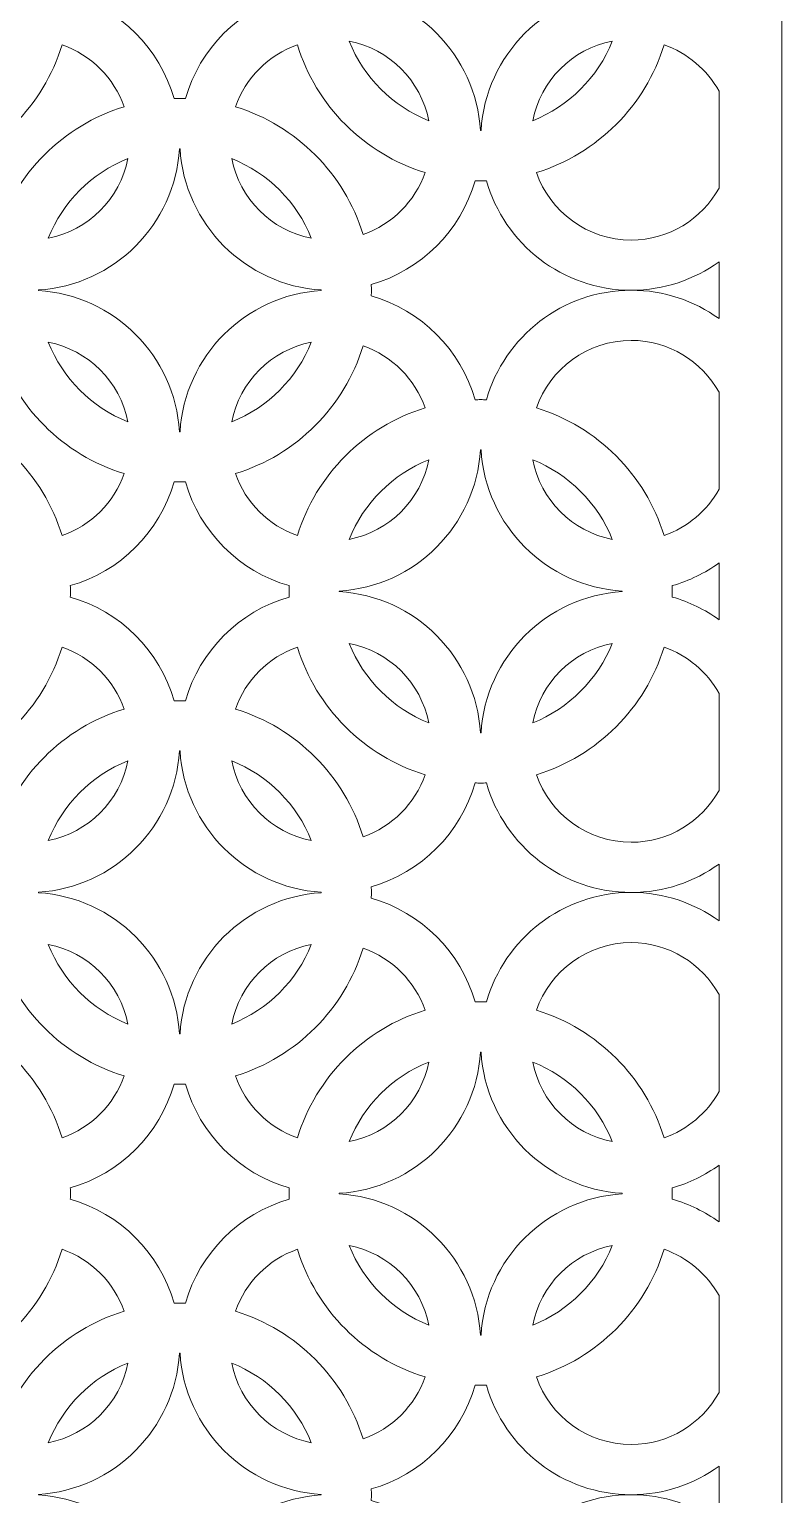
# Model space of a CAD drawing. Header units: centimetres. Extents: x -9.6 to 8.9, y -7.8 to 9.5.
# Drawn here: x 6.726 to 8.892, y 0.853 to 5.07 of the extents above; entities that cross this region are included whole.
import ezdxf

# ---------------------------------------------------------------- set-up
doc = ezdxf.new("R2010")
doc.units = ezdxf.units.CM
doc.header["$MEASUREMENT"] = 0
doc.layers.add('layer 1', color=7, linetype='Continuous')

msp = doc.modelspace()

# ---------------------------------------------------------------- linework, layer by layer
at = {"layer": 'layer 1', "color": 177, "lineweight": 9}
for points, knots in [([(0.22673, 9.51902), (0.22673, 9.51902), (8.89245, 9.51902), (8.89245, 9.51902), (8.89245, 9.51902), (8.89245, 9.51902), (8.89245, -7.81243), (8.89245, -7.81243), (8.89245, -7.81243), (8.89245, -7.81243), (0.22673, -7.81243), (0.22673, -7.81243), (0.22673, -7.81243), (0.22673, -7.81243), (0.22673, 9.51902), (0.22673, 9.51902)], [0, 0, 0, 0, 0.2, 0.2, 0.2, 0.2, 0.4, 0.4, 0.4, 0.4, 0.6, 0.6, 0.6, 0.6, 1, 1, 1, 1]), ([(8.02588, 5.59336), (8.02615, 5.59336), (8.02642, 5.59336), (8.0267, 5.59335), (8.0267, 5.59335), (8.03975, 5.37541), (8.21514, 5.20002), (8.43308, 5.18696), (8.43308, 5.18696), (8.43308, 5.1867), (8.43309, 5.18643), (8.43309, 5.18616), (8.43309, 5.18616), (8.43309, 5.18589), (8.43308, 5.18562), (8.43308, 5.18535), (8.43308, 5.18535), (8.21514, 5.17229), (8.03975, 4.9969), (8.0267, 4.77896), (8.0267, 4.77896), (8.02642, 4.77896), (8.02615, 4.77895), (8.02588, 4.77895), (8.02588, 4.77895), (8.02561, 4.77895), (8.02534, 4.77896), (8.02507, 4.77896), (8.02507, 4.77896), (8.01202, 4.9969), (7.83662, 5.17229), (7.61868, 5.18535), (7.61868, 5.18535), (7.61868, 5.18562), (7.61867, 5.18589), (7.61867, 5.18616), (7.61867, 5.18616), (7.61867, 5.18643), (7.61868, 5.1867), (7.61868, 5.18696), (7.61868, 5.18696), (7.83663, 5.20002), (8.01202, 5.37541), (8.02507, 5.59335), (8.02507, 5.59335), (8.02534, 5.59336), (8.02561, 5.59336), (8.02588, 5.59336)], [0, 0, 0, 0, 0.0769231, 0.0769231, 0.0769231, 0.0769231, 0.1538462, 0.1538462, 0.1538462, 0.1538462, 0.2307692, 0.2307692, 0.2307692, 0.2307692, 0.3076923, 0.3076923, 0.3076923, 0.3076923, 0.3846154, 0.3846154, 0.3846154, 0.3846154, 0.4615385, 0.4615385, 0.4615385, 0.4615385, 0.5384615, 0.5384615, 0.5384615, 0.5384615, 0.6153846, 0.6153846, 0.6153846, 0.6153846, 0.6923077, 0.6923077, 0.6923077, 0.6923077, 0.7692308, 0.7692308, 0.7692308, 0.7692308, 0.8461538, 0.8461538, 0.8461538, 0.8461538, 1, 1, 1, 1]), ([(7.17573, 5.50135), (7.17028, 5.50119), (7.1648, 5.50109), (7.15931, 5.50109), (7.15931, 5.50109), (7.15382, 5.50109), (7.14835, 5.50119), (7.14289, 5.50135), (7.14289, 5.50135), (7.10195, 5.35735), (6.98811, 5.2435), (6.84411, 5.20256), (6.84411, 5.20256), (6.84427, 5.19711), (6.84438, 5.19165), (6.84438, 5.18616), (6.84438, 5.18616), (6.84438, 5.18067), (6.84427, 5.1752), (6.84411, 5.16975), (6.84411, 5.16975), (6.98811, 5.12881), (7.10195, 5.01496), (7.14289, 4.87096), (7.14289, 4.87096), (7.14835, 4.87112), (7.15382, 4.87122), (7.15931, 4.87122), (7.15931, 4.87122), (7.1648, 4.87122), (7.17028, 4.87112), (7.17573, 4.87096), (7.17573, 4.87096), (7.21667, 5.01496), (7.33051, 5.12881), (7.47451, 5.16975), (7.47451, 5.16975), (7.47435, 5.1752), (7.47425, 5.18067), (7.47425, 5.18616), (7.47425, 5.18616), (7.47425, 5.19165), (7.47435, 5.19711), (7.47451, 5.20256), (7.47451, 5.20256), (7.33051, 5.2435), (7.21667, 5.35735), (7.17573, 5.50135)], [0, 0, 0, 0, 0.0769231, 0.0769231, 0.0769231, 0.0769231, 0.1538462, 0.1538462, 0.1538462, 0.1538462, 0.2307692, 0.2307692, 0.2307692, 0.2307692, 0.3076923, 0.3076923, 0.3076923, 0.3076923, 0.3846154, 0.3846154, 0.3846154, 0.3846154, 0.4615385, 0.4615385, 0.4615385, 0.4615385, 0.5384615, 0.5384615, 0.5384615, 0.5384615, 0.6153846, 0.6153846, 0.6153846, 0.6153846, 0.6923077, 0.6923077, 0.6923077, 0.6923077, 0.7692308, 0.7692308, 0.7692308, 0.7692308, 0.8461538, 0.8461538, 0.8461538, 0.8461538, 1, 1, 1, 1]), ([(6.63154, 4.47994), (6.68501, 4.6552), (6.8237, 4.79389), (6.99896, 4.84736), (6.99896, 4.84736), (6.96997, 4.93066), (6.90381, 4.99681), (6.82051, 5.0258), (6.82051, 5.0258), (6.76703, 4.85055), (6.62834, 4.71186), (6.4531, 4.65839), (6.4531, 4.65839), (6.48208, 4.57508), (6.54823, 4.50892), (6.63154, 4.47994)], [0, 0, 0, 0, 0.2, 0.2, 0.2, 0.2, 0.4, 0.4, 0.4, 0.4, 0.6, 0.6, 0.6, 0.6, 1, 1, 1, 1]), ([(7.31966, 4.84736), (7.49492, 4.79389), (7.63361, 4.6552), (7.68709, 4.47994), (7.68709, 4.47994), (7.77039, 4.50892), (7.83654, 4.57508), (7.86552, 4.65839), (7.86552, 4.65839), (7.69027, 4.71186), (7.55159, 4.85055), (7.49811, 5.0258), (7.49811, 5.0258), (7.41481, 4.99681), (7.34865, 4.93066), (7.31966, 4.84736)], [0, 0, 0, 0, 0.2, 0.2, 0.2, 0.2, 0.4, 0.4, 0.4, 0.4, 0.6, 0.6, 0.6, 0.6, 1, 1, 1, 1]), ([(7.87623, 4.80751), (7.77199, 4.84894), (7.68867, 4.93226), (7.64724, 5.03651), (7.64724, 5.03651), (7.76265, 5.01426), (7.85398, 4.92293), (7.87623, 4.80751)], [0, 0, 0, 0, 0.3333333, 0.3333333, 0.3333333, 0.3333333, 1, 1, 1, 1]), ([(8.17553, 4.80751), (8.19779, 4.92293), (8.28911, 5.01426), (8.40453, 5.03651), (8.40453, 5.03651), (8.3631, 4.93226), (8.27978, 4.84894), (8.17553, 4.80751)], [0, 0, 0, 0, 0.3333333, 0.3333333, 0.3333333, 0.3333333, 1, 1, 1, 1]), ([(8.71192, 4.89244), (8.71192, 4.89244), (8.71192, 4.6133), (8.71192, 4.6133), (8.71192, 4.6133), (8.66258, 4.52441), (8.56771, 4.46401), (8.45917, 4.46401), (8.45917, 4.46401), (8.33314, 4.46401), (8.22553, 4.54545), (8.18624, 4.65839), (8.18624, 4.65839), (8.36149, 4.71186), (8.50018, 4.85055), (8.55366, 5.0258), (8.55366, 5.0258), (8.62128, 5.00227), (8.6776, 4.95424), (8.71192, 4.89244)], [0, 0, 0, 0, 0.1666667, 0.1666667, 0.1666667, 0.1666667, 0.3333333, 0.3333333, 0.3333333, 0.3333333, 0.5, 0.5, 0.5, 0.5, 0.6666667, 0.6666667, 0.6666667, 0.6666667, 1, 1, 1, 1]), ([(7.15931, 4.72679), (7.15958, 4.72679), (7.15985, 4.72679), (7.16012, 4.72679), (7.16012, 4.72679), (7.17317, 4.50884), (7.34857, 4.33345), (7.56651, 4.3204), (7.56651, 4.3204), (7.56651, 4.32012), (7.56652, 4.31986), (7.56652, 4.31959), (7.56652, 4.31959), (7.56652, 4.31931), (7.56651, 4.31905), (7.56651, 4.31877), (7.56651, 4.31877), (7.34857, 4.30572), (7.17317, 4.13032), (7.16012, 3.91238), (7.16012, 3.91238), (7.15985, 3.91238), (7.15958, 3.91238), (7.15931, 3.91238), (7.15931, 3.91238), (7.15904, 3.91238), (7.15877, 3.91238), (7.1585, 3.91238), (7.1585, 3.91238), (7.14545, 4.13033), (6.97005, 4.30572), (6.75211, 4.31877), (6.75211, 4.31877), (6.75211, 4.31905), (6.7521, 4.31931), (6.7521, 4.31959), (6.7521, 4.31959), (6.7521, 4.31986), (6.75211, 4.32012), (6.75211, 4.3204), (6.75211, 4.3204), (6.97006, 4.33345), (7.14545, 4.50885), (7.1585, 4.72679), (7.1585, 4.72679), (7.15877, 4.72679), (7.15904, 4.72679), (7.15931, 4.72679)], [0, 0, 0, 0, 0.0769231, 0.0769231, 0.0769231, 0.0769231, 0.1538462, 0.1538462, 0.1538462, 0.1538462, 0.2307692, 0.2307692, 0.2307692, 0.2307692, 0.3076923, 0.3076923, 0.3076923, 0.3076923, 0.3846154, 0.3846154, 0.3846154, 0.3846154, 0.4615385, 0.4615385, 0.4615385, 0.4615385, 0.5384615, 0.5384615, 0.5384615, 0.5384615, 0.6153846, 0.6153846, 0.6153846, 0.6153846, 0.6923077, 0.6923077, 0.6923077, 0.6923077, 0.7692308, 0.7692308, 0.7692308, 0.7692308, 0.8461538, 0.8461538, 0.8461538, 0.8461538, 1, 1, 1, 1]), ([(6.78066, 4.46924), (6.82209, 4.57348), (6.90541, 4.65681), (7.00966, 4.69823), (7.00966, 4.69823), (6.98741, 4.58282), (6.89609, 4.49149), (6.78066, 4.46924)], [0, 0, 0, 0, 0.3333333, 0.3333333, 0.3333333, 0.3333333, 1, 1, 1, 1]), ([(7.30896, 4.69823), (7.41321, 4.65681), (7.49654, 4.57348), (7.53796, 4.46924), (7.53796, 4.46924), (7.42254, 4.49149), (7.33121, 4.58281), (7.30896, 4.69823)], [0, 0, 0, 0, 0.3333333, 0.3333333, 0.3333333, 0.3333333, 1, 1, 1, 1]), ([(8.71192, 4.40132), (8.71192, 4.40132), (8.71192, 4.23786), (8.71192, 4.23786), (8.71192, 4.23786), (8.64069, 4.28925), (8.55337, 4.31959), (8.45917, 4.31959), (8.45917, 4.31959), (8.26143, 4.31959), (8.09391, 4.18595), (8.04229, 4.00438), (8.04229, 4.00438), (8.03684, 4.00454), (8.03137, 4.00465), (8.02588, 4.00465), (8.02588, 4.00465), (8.0204, 4.00465), (8.01493, 4.00454), (8.00948, 4.00438), (8.00948, 4.00438), (7.96854, 4.14839), (7.85469, 4.26223), (7.71068, 4.30317), (7.71068, 4.30317), (7.71084, 4.30863), (7.71095, 4.31409), (7.71095, 4.31959), (7.71095, 4.31959), (7.71095, 4.32508), (7.71084, 4.33055), (7.71068, 4.336), (7.71068, 4.336), (7.85469, 4.37695), (7.96854, 4.49078), (8.00948, 4.63479), (8.00948, 4.63479), (8.01493, 4.63462), (8.0204, 4.63452), (8.02588, 4.63452), (8.02588, 4.63452), (8.03137, 4.63452), (8.03684, 4.63462), (8.04229, 4.63479), (8.04229, 4.63479), (8.09391, 4.45322), (8.26143, 4.31959), (8.45917, 4.31959), (8.45917, 4.31959), (8.55337, 4.31959), (8.64069, 4.34994), (8.71192, 4.40132)], [0, 0, 0, 0, 0.0714286, 0.0714286, 0.0714286, 0.0714286, 0.1428571, 0.1428571, 0.1428571, 0.1428571, 0.2142857, 0.2142857, 0.2142857, 0.2142857, 0.2857143, 0.2857143, 0.2857143, 0.2857143, 0.3571429, 0.3571429, 0.3571429, 0.3571429, 0.4285714, 0.4285714, 0.4285714, 0.4285714, 0.5, 0.5, 0.5, 0.5, 0.5714286, 0.5714286, 0.5714286, 0.5714286, 0.6428571, 0.6428571, 0.6428571, 0.6428571, 0.7142857, 0.7142857, 0.7142857, 0.7142857, 0.7857143, 0.7857143, 0.7857143, 0.7857143, 0.8571429, 0.8571429, 0.8571429, 0.8571429, 1, 1, 1, 1]), ([(8.71192, 4.02587), (8.71192, 4.02587), (8.71192, 3.74673), (8.71192, 3.74673), (8.71192, 3.74673), (8.6776, 3.68493), (8.62128, 3.6369), (8.55366, 3.61337), (8.55366, 3.61337), (8.50018, 3.78862), (8.36149, 3.9273), (8.18624, 3.98078), (8.18624, 3.98078), (8.22553, 4.09372), (8.33314, 4.17515), (8.45917, 4.17515), (8.45917, 4.17515), (8.56771, 4.17515), (8.66258, 4.11476), (8.71192, 4.02587)], [0, 0, 0, 0, 0.1666667, 0.1666667, 0.1666667, 0.1666667, 0.3333333, 0.3333333, 0.3333333, 0.3333333, 0.5, 0.5, 0.5, 0.5, 0.6666667, 0.6666667, 0.6666667, 0.6666667, 1, 1, 1, 1]), ([(6.99896, 3.79181), (6.8237, 3.84528), (6.68501, 3.98398), (6.63154, 4.15923), (6.63154, 4.15923), (6.54823, 4.13025), (6.48208, 4.06409), (6.4531, 3.98078), (6.4531, 3.98078), (6.62834, 3.9273), (6.76703, 3.78862), (6.82051, 3.61337), (6.82051, 3.61337), (6.90381, 3.64235), (6.96997, 3.70851), (6.99896, 3.79181)], [0, 0, 0, 0, 0.2, 0.2, 0.2, 0.2, 0.4, 0.4, 0.4, 0.4, 0.6, 0.6, 0.6, 0.6, 1, 1, 1, 1]), ([(7.00966, 3.94094), (6.90541, 3.98237), (6.82209, 4.06569), (6.78066, 4.16993), (6.78066, 4.16993), (6.89608, 4.14768), (6.98741, 4.05636), (7.00966, 3.94094)], [0, 0, 0, 0, 0.3333333, 0.3333333, 0.3333333, 0.3333333, 1, 1, 1, 1]), ([(7.53796, 4.16993), (7.49653, 4.06569), (7.41321, 3.98237), (7.30896, 3.94094), (7.30896, 3.94094), (7.33122, 4.05635), (7.42254, 4.14768), (7.53796, 4.16993)], [0, 0, 0, 0, 0.3333333, 0.3333333, 0.3333333, 0.3333333, 1, 1, 1, 1]), ([(7.68709, 4.15923), (7.63361, 3.98398), (7.49492, 3.84528), (7.31966, 3.79181), (7.31966, 3.79181), (7.34865, 3.70851), (7.41481, 3.64235), (7.49811, 3.61337), (7.49811, 3.61337), (7.55159, 3.78862), (7.69027, 3.92731), (7.86552, 3.98078), (7.86552, 3.98078), (7.83654, 4.06409), (7.77039, 4.13025), (7.68709, 4.15923)], [0, 0, 0, 0, 0.2, 0.2, 0.2, 0.2, 0.4, 0.4, 0.4, 0.4, 0.6, 0.6, 0.6, 0.6, 1, 1, 1, 1]), ([(8.02588, 3.86022), (8.02615, 3.86022), (8.02642, 3.86021), (8.0267, 3.86021), (8.0267, 3.86021), (8.03975, 3.64227), (8.21514, 3.46687), (8.43308, 3.45382), (8.43308, 3.45382), (8.43308, 3.45355), (8.43309, 3.45328), (8.43309, 3.45301), (8.43309, 3.45301), (8.43309, 3.45274), (8.43308, 3.45247), (8.43308, 3.4522), (8.43308, 3.4522), (8.21514, 3.43915), (8.03975, 3.26376), (8.0267, 3.04581), (8.0267, 3.04581), (8.02642, 3.04581), (8.02615, 3.04581), (8.02588, 3.04581), (8.02588, 3.04581), (8.02561, 3.04581), (8.02534, 3.04581), (8.02507, 3.04581), (8.02507, 3.04581), (8.01202, 3.26376), (7.83662, 3.43915), (7.61868, 3.4522), (7.61868, 3.4522), (7.61868, 3.45247), (7.61867, 3.45274), (7.61867, 3.45301), (7.61867, 3.45301), (7.61867, 3.45328), (7.61868, 3.45355), (7.61868, 3.45382), (7.61868, 3.45382), (7.83663, 3.46687), (8.01202, 3.64227), (8.02507, 3.86021), (8.02507, 3.86021), (8.02534, 3.86021), (8.02561, 3.86022), (8.02588, 3.86022)], [0, 0, 0, 0, 0.0769231, 0.0769231, 0.0769231, 0.0769231, 0.1538462, 0.1538462, 0.1538462, 0.1538462, 0.2307692, 0.2307692, 0.2307692, 0.2307692, 0.3076923, 0.3076923, 0.3076923, 0.3076923, 0.3846154, 0.3846154, 0.3846154, 0.3846154, 0.4615385, 0.4615385, 0.4615385, 0.4615385, 0.5384615, 0.5384615, 0.5384615, 0.5384615, 0.6153846, 0.6153846, 0.6153846, 0.6153846, 0.6923077, 0.6923077, 0.6923077, 0.6923077, 0.7692308, 0.7692308, 0.7692308, 0.7692308, 0.8461538, 0.8461538, 0.8461538, 0.8461538, 1, 1, 1, 1]), ([(7.64724, 3.60266), (7.68867, 3.70691), (7.77199, 3.79023), (7.87623, 3.83166), (7.87623, 3.83166), (7.85398, 3.71624), (7.76266, 3.62491), (7.64724, 3.60266)], [0, 0, 0, 0, 0.3333333, 0.3333333, 0.3333333, 0.3333333, 1, 1, 1, 1]), ([(8.17553, 3.83166), (8.27978, 3.79023), (8.3631, 3.7069), (8.40453, 3.60266), (8.40453, 3.60266), (8.28912, 3.62491), (8.19779, 3.71624), (8.17553, 3.83166)], [0, 0, 0, 0, 0.3333333, 0.3333333, 0.3333333, 0.3333333, 1, 1, 1, 1]), ([(7.17573, 3.76821), (7.17028, 3.76805), (7.1648, 3.76795), (7.15931, 3.76795), (7.15931, 3.76795), (7.15382, 3.76795), (7.14835, 3.76805), (7.14289, 3.76821), (7.14289, 3.76821), (7.10195, 3.62421), (6.98811, 3.51036), (6.84411, 3.46941), (6.84411, 3.46941), (6.84427, 3.46396), (6.84438, 3.4585), (6.84438, 3.45301), (6.84438, 3.45301), (6.84438, 3.44752), (6.84427, 3.44206), (6.84411, 3.43661), (6.84411, 3.43661), (6.98811, 3.39566), (7.10195, 3.28182), (7.14289, 3.13781), (7.14289, 3.13781), (7.14835, 3.13798), (7.15382, 3.13808), (7.15931, 3.13808), (7.15931, 3.13808), (7.1648, 3.13808), (7.17028, 3.13798), (7.17573, 3.13781), (7.17573, 3.13781), (7.21667, 3.28182), (7.33051, 3.39566), (7.47451, 3.43661), (7.47451, 3.43661), (7.47435, 3.44206), (7.47425, 3.44752), (7.47425, 3.45301), (7.47425, 3.45301), (7.47425, 3.4585), (7.47435, 3.46396), (7.47451, 3.46941), (7.47451, 3.46941), (7.33051, 3.51036), (7.21667, 3.62421), (7.17573, 3.76821)], [0, 0, 0, 0, 0.0769231, 0.0769231, 0.0769231, 0.0769231, 0.1538462, 0.1538462, 0.1538462, 0.1538462, 0.2307692, 0.2307692, 0.2307692, 0.2307692, 0.3076923, 0.3076923, 0.3076923, 0.3076923, 0.3846154, 0.3846154, 0.3846154, 0.3846154, 0.4615385, 0.4615385, 0.4615385, 0.4615385, 0.5384615, 0.5384615, 0.5384615, 0.5384615, 0.6153846, 0.6153846, 0.6153846, 0.6153846, 0.6923077, 0.6923077, 0.6923077, 0.6923077, 0.7692308, 0.7692308, 0.7692308, 0.7692308, 0.8461538, 0.8461538, 0.8461538, 0.8461538, 1, 1, 1, 1]), ([(8.71192, 3.53474), (8.71192, 3.53474), (8.71192, 3.37128), (8.71192, 3.37128), (8.71192, 3.37128), (8.67163, 3.40035), (8.62619, 3.4227), (8.57726, 3.43661), (8.57726, 3.43661), (8.57742, 3.44206), (8.57752, 3.44752), (8.57752, 3.45301), (8.57752, 3.45301), (8.57752, 3.4585), (8.57742, 3.46396), (8.57726, 3.46941), (8.57726, 3.46941), (8.62619, 3.48332), (8.67163, 3.50567), (8.71192, 3.53474)], [0, 0, 0, 0, 0.1666667, 0.1666667, 0.1666667, 0.1666667, 0.3333333, 0.3333333, 0.3333333, 0.3333333, 0.5, 0.5, 0.5, 0.5, 0.6666667, 0.6666667, 0.6666667, 0.6666667, 1, 1, 1, 1]), ([(6.63154, 2.7468), (6.68501, 2.92205), (6.8237, 3.06075), (6.99896, 3.11422), (6.99896, 3.11422), (6.96997, 3.19751), (6.90381, 3.26367), (6.82051, 3.29265), (6.82051, 3.29265), (6.76703, 3.1174), (6.62834, 2.97872), (6.4531, 2.92524), (6.4531, 2.92524), (6.48208, 2.84194), (6.54823, 2.77578), (6.63154, 2.7468)], [0, 0, 0, 0, 0.2, 0.2, 0.2, 0.2, 0.4, 0.4, 0.4, 0.4, 0.6, 0.6, 0.6, 0.6, 1, 1, 1, 1]), ([(7.31966, 3.11422), (7.49492, 3.06075), (7.63361, 2.92205), (7.68709, 2.7468), (7.68709, 2.7468), (7.77039, 2.77578), (7.83654, 2.84194), (7.86552, 2.92524), (7.86552, 2.92524), (7.69027, 2.97872), (7.55159, 3.1174), (7.49811, 3.29265), (7.49811, 3.29265), (7.41481, 3.26367), (7.34865, 3.19751), (7.31966, 3.11422)], [0, 0, 0, 0, 0.2, 0.2, 0.2, 0.2, 0.4, 0.4, 0.4, 0.4, 0.6, 0.6, 0.6, 0.6, 1, 1, 1, 1]), ([(7.87623, 3.07437), (7.77199, 3.11579), (7.68867, 3.19912), (7.64724, 3.30336), (7.64724, 3.30336), (7.76265, 3.28111), (7.85398, 3.18979), (7.87623, 3.07437)], [0, 0, 0, 0, 0.3333333, 0.3333333, 0.3333333, 0.3333333, 1, 1, 1, 1]), ([(8.17553, 3.07437), (8.19779, 3.18978), (8.28911, 3.28111), (8.40453, 3.30336), (8.40453, 3.30336), (8.3631, 3.19912), (8.27978, 3.11579), (8.17553, 3.07437)], [0, 0, 0, 0, 0.3333333, 0.3333333, 0.3333333, 0.3333333, 1, 1, 1, 1]), ([(8.71192, 3.1593), (8.71192, 3.1593), (8.71192, 2.88016), (8.71192, 2.88016), (8.71192, 2.88016), (8.66258, 2.79127), (8.56771, 2.73087), (8.45917, 2.73087), (8.45917, 2.73087), (8.33314, 2.73087), (8.22553, 2.81231), (8.18624, 2.92524), (8.18624, 2.92524), (8.36149, 2.97872), (8.50018, 3.1174), (8.55366, 3.29265), (8.55366, 3.29265), (8.62128, 3.26912), (8.6776, 3.22111), (8.71192, 3.1593)], [0, 0, 0, 0, 0.1666667, 0.1666667, 0.1666667, 0.1666667, 0.3333333, 0.3333333, 0.3333333, 0.3333333, 0.5, 0.5, 0.5, 0.5, 0.6666667, 0.6666667, 0.6666667, 0.6666667, 1, 1, 1, 1]), ([(7.15931, 2.99365), (7.15958, 2.99365), (7.15985, 2.99364), (7.16012, 2.99364), (7.16012, 2.99364), (7.17317, 2.77569), (7.34857, 2.60031), (7.56651, 2.58725), (7.56651, 2.58725), (7.56651, 2.58698), (7.56652, 2.58671), (7.56652, 2.58644), (7.56652, 2.58644), (7.56652, 2.58617), (7.56651, 2.5859), (7.56651, 2.58563), (7.56651, 2.58563), (7.34857, 2.57258), (7.17317, 2.39718), (7.16012, 2.17924), (7.16012, 2.17924), (7.15985, 2.17924), (7.15958, 2.17923), (7.15931, 2.17923), (7.15931, 2.17923), (7.15904, 2.17923), (7.15877, 2.17924), (7.1585, 2.17924), (7.1585, 2.17924), (7.14545, 2.39718), (6.97005, 2.57258), (6.75211, 2.58563), (6.75211, 2.58563), (6.75211, 2.5859), (6.7521, 2.58617), (6.7521, 2.58644), (6.7521, 2.58644), (6.7521, 2.58671), (6.75211, 2.58698), (6.75211, 2.58725), (6.75211, 2.58725), (6.97006, 2.60031), (7.14545, 2.7757), (7.1585, 2.99364), (7.1585, 2.99364), (7.15877, 2.99364), (7.15904, 2.99365), (7.15931, 2.99365)], [0, 0, 0, 0, 0.0769231, 0.0769231, 0.0769231, 0.0769231, 0.1538462, 0.1538462, 0.1538462, 0.1538462, 0.2307692, 0.2307692, 0.2307692, 0.2307692, 0.3076923, 0.3076923, 0.3076923, 0.3076923, 0.3846154, 0.3846154, 0.3846154, 0.3846154, 0.4615385, 0.4615385, 0.4615385, 0.4615385, 0.5384615, 0.5384615, 0.5384615, 0.5384615, 0.6153846, 0.6153846, 0.6153846, 0.6153846, 0.6923077, 0.6923077, 0.6923077, 0.6923077, 0.7692308, 0.7692308, 0.7692308, 0.7692308, 0.8461538, 0.8461538, 0.8461538, 0.8461538, 1, 1, 1, 1]), ([(6.78066, 2.73609), (6.82209, 2.84033), (6.90541, 2.92366), (7.00966, 2.96508), (7.00966, 2.96508), (6.98741, 2.84967), (6.89609, 2.75835), (6.78066, 2.73609)], [0, 0, 0, 0, 0.3333333, 0.3333333, 0.3333333, 0.3333333, 1, 1, 1, 1]), ([(7.30896, 2.96508), (7.41321, 2.92366), (7.49654, 2.84033), (7.53796, 2.73609), (7.53796, 2.73609), (7.42254, 2.75835), (7.33121, 2.84967), (7.30896, 2.96508)], [0, 0, 0, 0, 0.3333333, 0.3333333, 0.3333333, 0.3333333, 1, 1, 1, 1]), ([(8.71192, 2.66817), (8.71192, 2.66817), (8.71192, 2.50471), (8.71192, 2.50471), (8.71192, 2.50471), (8.64069, 2.55609), (8.55337, 2.58644), (8.45917, 2.58644), (8.45917, 2.58644), (8.26143, 2.58644), (8.09391, 2.4528), (8.04229, 2.27124), (8.04229, 2.27124), (8.03684, 2.2714), (8.03137, 2.2715), (8.02588, 2.2715), (8.02588, 2.2715), (8.0204, 2.2715), (8.01493, 2.2714), (8.00948, 2.27124), (8.00948, 2.27124), (7.96854, 2.41524), (7.85469, 2.52908), (7.71068, 2.57003), (7.71068, 2.57003), (7.71084, 2.57548), (7.71095, 2.58094), (7.71095, 2.58644), (7.71095, 2.58644), (7.71095, 2.59193), (7.71084, 2.5974), (7.71068, 2.60286), (7.71068, 2.60286), (7.85469, 2.6438), (7.96854, 2.75763), (8.00948, 2.90164), (8.00948, 2.90164), (8.01493, 2.90148), (8.0204, 2.90137), (8.02588, 2.90137), (8.02588, 2.90137), (8.03137, 2.90137), (8.03684, 2.90148), (8.04229, 2.90164), (8.04229, 2.90164), (8.09391, 2.72007), (8.26143, 2.58644), (8.45917, 2.58644), (8.45917, 2.58644), (8.55337, 2.58644), (8.64069, 2.61679), (8.71192, 2.66817)], [0, 0, 0, 0, 0.0714286, 0.0714286, 0.0714286, 0.0714286, 0.1428571, 0.1428571, 0.1428571, 0.1428571, 0.2142857, 0.2142857, 0.2142857, 0.2142857, 0.2857143, 0.2857143, 0.2857143, 0.2857143, 0.3571429, 0.3571429, 0.3571429, 0.3571429, 0.4285714, 0.4285714, 0.4285714, 0.4285714, 0.5, 0.5, 0.5, 0.5, 0.5714286, 0.5714286, 0.5714286, 0.5714286, 0.6428571, 0.6428571, 0.6428571, 0.6428571, 0.7142857, 0.7142857, 0.7142857, 0.7142857, 0.7857143, 0.7857143, 0.7857143, 0.7857143, 0.8571429, 0.8571429, 0.8571429, 0.8571429, 1, 1, 1, 1]), ([(6.99896, 2.05867), (6.8237, 2.11214), (6.68501, 2.25084), (6.63154, 2.42609), (6.63154, 2.42609), (6.54823, 2.3971), (6.48208, 2.33094), (6.4531, 2.24764), (6.4531, 2.24764), (6.62834, 2.19416), (6.76703, 2.05548), (6.82051, 1.88023), (6.82051, 1.88023), (6.90381, 1.90921), (6.96997, 1.97537), (6.99896, 2.05867)], [0, 0, 0, 0, 0.2, 0.2, 0.2, 0.2, 0.4, 0.4, 0.4, 0.4, 0.6, 0.6, 0.6, 0.6, 1, 1, 1, 1]), ([(7.00966, 2.2078), (6.90541, 2.24922), (6.82209, 2.33255), (6.78066, 2.43679), (6.78066, 2.43679), (6.89608, 2.41454), (6.98741, 2.32321), (7.00966, 2.2078)], [0, 0, 0, 0, 0.3333333, 0.3333333, 0.3333333, 0.3333333, 1, 1, 1, 1]), ([(7.53796, 2.43679), (7.49653, 2.33255), (7.41321, 2.24922), (7.30896, 2.2078), (7.30896, 2.2078), (7.33122, 2.32321), (7.42254, 2.41454), (7.53796, 2.43679)], [0, 0, 0, 0, 0.3333333, 0.3333333, 0.3333333, 0.3333333, 1, 1, 1, 1]), ([(7.68709, 2.42609), (7.63361, 2.25083), (7.49492, 2.11214), (7.31966, 2.05867), (7.31966, 2.05867), (7.34865, 1.97537), (7.41481, 1.90921), (7.49811, 1.88023), (7.49811, 1.88023), (7.55159, 2.05547), (7.69027, 2.19416), (7.86552, 2.24764), (7.86552, 2.24764), (7.83654, 2.33094), (7.77039, 2.39711), (7.68709, 2.42609)], [0, 0, 0, 0, 0.2, 0.2, 0.2, 0.2, 0.4, 0.4, 0.4, 0.4, 0.6, 0.6, 0.6, 0.6, 1, 1, 1, 1]), ([(8.71192, 2.29272), (8.71192, 2.29272), (8.71192, 2.01358), (8.71192, 2.01358), (8.71192, 2.01358), (8.6776, 1.95177), (8.62128, 1.90376), (8.55366, 1.88023), (8.55366, 1.88023), (8.50018, 2.05548), (8.36149, 2.19416), (8.18624, 2.24764), (8.18624, 2.24764), (8.22553, 2.36057), (8.33314, 2.44201), (8.45917, 2.44201), (8.45917, 2.44201), (8.56771, 2.44201), (8.66258, 2.38161), (8.71192, 2.29272)], [0, 0, 0, 0, 0.1666667, 0.1666667, 0.1666667, 0.1666667, 0.3333333, 0.3333333, 0.3333333, 0.3333333, 0.5, 0.5, 0.5, 0.5, 0.6666667, 0.6666667, 0.6666667, 0.6666667, 1, 1, 1, 1]), ([(8.02588, 2.12708), (8.02615, 2.12708), (8.02642, 2.12707), (8.0267, 2.12707), (8.0267, 2.12707), (8.03975, 1.90913), (8.21514, 1.73373), (8.43308, 1.72068), (8.43308, 1.72068), (8.43308, 1.7204), (8.43309, 1.72014), (8.43309, 1.71986), (8.43309, 1.71986), (8.43309, 1.7196), (8.43308, 1.71933), (8.43308, 1.71905), (8.43308, 1.71905), (8.21514, 1.706), (8.03975, 1.53061), (8.0267, 1.31267), (8.0267, 1.31267), (8.02642, 1.31267), (8.02615, 1.31266), (8.02588, 1.31266), (8.02588, 1.31266), (8.02561, 1.31266), (8.02534, 1.31267), (8.02507, 1.31267), (8.02507, 1.31267), (8.01202, 1.53061), (7.83662, 1.706), (7.61868, 1.71905), (7.61868, 1.71905), (7.61868, 1.71933), (7.61867, 1.7196), (7.61867, 1.71986), (7.61867, 1.71986), (7.61867, 1.72014), (7.61868, 1.7204), (7.61868, 1.72068), (7.61868, 1.72068), (7.83663, 1.73373), (8.01202, 1.90913), (8.02507, 2.12707), (8.02507, 2.12707), (8.02534, 2.12707), (8.02561, 2.12708), (8.02588, 2.12708)], [0, 0, 0, 0, 0.0769231, 0.0769231, 0.0769231, 0.0769231, 0.1538462, 0.1538462, 0.1538462, 0.1538462, 0.2307692, 0.2307692, 0.2307692, 0.2307692, 0.3076923, 0.3076923, 0.3076923, 0.3076923, 0.3846154, 0.3846154, 0.3846154, 0.3846154, 0.4615385, 0.4615385, 0.4615385, 0.4615385, 0.5384615, 0.5384615, 0.5384615, 0.5384615, 0.6153846, 0.6153846, 0.6153846, 0.6153846, 0.6923077, 0.6923077, 0.6923077, 0.6923077, 0.7692308, 0.7692308, 0.7692308, 0.7692308, 0.8461538, 0.8461538, 0.8461538, 0.8461538, 1, 1, 1, 1]), ([(7.64724, 1.86952), (7.68867, 1.97376), (7.77199, 2.05708), (7.87623, 2.09851), (7.87623, 2.09851), (7.85398, 1.9831), (7.76266, 1.89177), (7.64724, 1.86952)], [0, 0, 0, 0, 0.3333333, 0.3333333, 0.3333333, 0.3333333, 1, 1, 1, 1]), ([(8.17553, 2.09851), (8.27978, 2.05709), (8.3631, 1.97376), (8.40453, 1.86952), (8.40453, 1.86952), (8.28912, 1.89177), (8.19779, 1.98309), (8.17553, 2.09851)], [0, 0, 0, 0, 0.3333333, 0.3333333, 0.3333333, 0.3333333, 1, 1, 1, 1]), ([(7.17573, 2.03507), (7.17028, 2.03491), (7.1648, 2.0348), (7.15931, 2.0348), (7.15931, 2.0348), (7.15382, 2.0348), (7.14835, 2.03491), (7.14289, 2.03507), (7.14289, 2.03507), (7.10195, 1.89107), (6.98811, 1.77721), (6.84411, 1.73627), (6.84411, 1.73627), (6.84427, 1.73082), (6.84438, 1.72535), (6.84438, 1.71986), (6.84438, 1.71986), (6.84438, 1.71438), (6.84427, 1.70891), (6.84411, 1.70346), (6.84411, 1.70346), (6.98811, 1.66252), (7.10195, 1.54867), (7.14289, 1.40467), (7.14289, 1.40467), (7.14835, 1.40483), (7.15382, 1.40493), (7.15931, 1.40493), (7.15931, 1.40493), (7.1648, 1.40493), (7.17028, 1.40483), (7.17573, 1.40467), (7.17573, 1.40467), (7.21667, 1.54867), (7.33051, 1.66252), (7.47451, 1.70346), (7.47451, 1.70346), (7.47435, 1.70891), (7.47425, 1.71438), (7.47425, 1.71986), (7.47425, 1.71986), (7.47425, 1.72535), (7.47435, 1.73082), (7.47451, 1.73627), (7.47451, 1.73627), (7.33051, 1.77721), (7.21667, 1.89107), (7.17573, 2.03507)], [0, 0, 0, 0, 0.0769231, 0.0769231, 0.0769231, 0.0769231, 0.1538462, 0.1538462, 0.1538462, 0.1538462, 0.2307692, 0.2307692, 0.2307692, 0.2307692, 0.3076923, 0.3076923, 0.3076923, 0.3076923, 0.3846154, 0.3846154, 0.3846154, 0.3846154, 0.4615385, 0.4615385, 0.4615385, 0.4615385, 0.5384615, 0.5384615, 0.5384615, 0.5384615, 0.6153846, 0.6153846, 0.6153846, 0.6153846, 0.6923077, 0.6923077, 0.6923077, 0.6923077, 0.7692308, 0.7692308, 0.7692308, 0.7692308, 0.8461538, 0.8461538, 0.8461538, 0.8461538, 1, 1, 1, 1]), ([(8.71192, 1.80159), (8.71192, 1.80159), (8.71192, 1.63814), (8.71192, 1.63814), (8.71192, 1.63814), (8.67163, 1.66721), (8.62619, 1.68955), (8.57726, 1.70346), (8.57726, 1.70346), (8.57742, 1.70891), (8.57752, 1.71438), (8.57752, 1.71986), (8.57752, 1.71986), (8.57752, 1.72535), (8.57742, 1.73082), (8.57726, 1.73627), (8.57726, 1.73627), (8.62619, 1.75018), (8.67163, 1.77252), (8.71192, 1.80159)], [0, 0, 0, 0, 0.1666667, 0.1666667, 0.1666667, 0.1666667, 0.3333333, 0.3333333, 0.3333333, 0.3333333, 0.5, 0.5, 0.5, 0.5, 0.6666667, 0.6666667, 0.6666667, 0.6666667, 1, 1, 1, 1]), ([(7.87623, 1.34122), (7.77199, 1.38265), (7.68867, 1.46597), (7.64724, 1.57022), (7.64724, 1.57022), (7.76265, 1.54796), (7.85398, 1.45665), (7.87623, 1.34122)], [0, 0, 0, 0, 0.3333333, 0.3333333, 0.3333333, 0.3333333, 1, 1, 1, 1]), ([(8.17553, 1.34122), (8.19779, 1.45664), (8.28911, 1.54796), (8.40453, 1.57022), (8.40453, 1.57022), (8.3631, 1.46597), (8.27978, 1.38265), (8.17553, 1.34122)], [0, 0, 0, 0, 0.3333333, 0.3333333, 0.3333333, 0.3333333, 1, 1, 1, 1]), ([(6.63154, 1.01365), (6.68501, 1.1889), (6.8237, 1.3276), (6.99896, 1.38107), (6.99896, 1.38107), (6.96997, 1.46437), (6.90381, 1.53053), (6.82051, 1.55951), (6.82051, 1.55951), (6.76703, 1.38425), (6.62834, 1.24557), (6.4531, 1.19209), (6.4531, 1.19209), (6.48208, 1.10879), (6.54823, 1.04264), (6.63154, 1.01365)], [0, 0, 0, 0, 0.2, 0.2, 0.2, 0.2, 0.4, 0.4, 0.4, 0.4, 0.6, 0.6, 0.6, 0.6, 1, 1, 1, 1]), ([(7.31966, 1.38107), (7.49492, 1.3276), (7.63361, 1.1889), (7.68709, 1.01365), (7.68709, 1.01365), (7.77039, 1.04264), (7.83654, 1.10879), (7.86552, 1.19209), (7.86552, 1.19209), (7.69027, 1.24557), (7.55159, 1.38426), (7.49811, 1.55951), (7.49811, 1.55951), (7.41481, 1.53053), (7.34865, 1.46437), (7.31966, 1.38107)], [0, 0, 0, 0, 0.2, 0.2, 0.2, 0.2, 0.4, 0.4, 0.4, 0.4, 0.6, 0.6, 0.6, 0.6, 1, 1, 1, 1]), ([(8.71192, 1.42615), (8.71192, 1.42615), (8.71192, 1.14701), (8.71192, 1.14701), (8.71192, 1.14701), (8.66258, 1.05812), (8.56771, 0.99772), (8.45917, 0.99772), (8.45917, 0.99772), (8.33314, 0.99772), (8.22553, 1.07916), (8.18624, 1.19209), (8.18624, 1.19209), (8.36149, 1.24557), (8.50018, 1.38425), (8.55366, 1.55951), (8.55366, 1.55951), (8.62128, 1.53598), (8.6776, 1.48795), (8.71192, 1.42615)], [0, 0, 0, 0, 0.1666667, 0.1666667, 0.1666667, 0.1666667, 0.3333333, 0.3333333, 0.3333333, 0.3333333, 0.5, 0.5, 0.5, 0.5, 0.6666667, 0.6666667, 0.6666667, 0.6666667, 1, 1, 1, 1]), ([(7.15931, 1.2605), (7.15958, 1.2605), (7.15985, 1.26049), (7.16012, 1.26049), (7.16012, 1.26049), (7.17317, 1.04255), (7.34857, 0.86716), (7.56651, 0.8541), (7.56651, 0.8541), (7.56651, 0.85384), (7.56652, 0.85356), (7.56652, 0.8533), (7.56652, 0.8533), (7.56652, 0.85302), (7.56651, 0.85276), (7.56651, 0.85249), (7.56651, 0.85249), (7.34857, 0.83943), (7.17317, 0.66404), (7.16012, 0.4461), (7.16012, 0.4461), (7.15985, 0.4461), (7.15958, 0.44609), (7.15931, 0.44609), (7.15931, 0.44609), (7.15904, 0.44609), (7.15877, 0.4461), (7.1585, 0.4461), (7.1585, 0.4461), (7.14545, 0.66404), (6.97005, 0.83944), (6.75211, 0.85249), (6.75211, 0.85249), (6.75211, 0.85275), (6.7521, 0.85302), (6.7521, 0.8533), (6.7521, 0.8533), (6.7521, 0.85356), (6.75211, 0.85384), (6.75211, 0.8541), (6.75211, 0.8541), (6.97006, 0.86716), (7.14545, 1.04255), (7.1585, 1.26049), (7.1585, 1.26049), (7.15877, 1.26049), (7.15904, 1.2605), (7.15931, 1.2605)], [0, 0, 0, 0, 0.0769231, 0.0769231, 0.0769231, 0.0769231, 0.1538462, 0.1538462, 0.1538462, 0.1538462, 0.2307692, 0.2307692, 0.2307692, 0.2307692, 0.3076923, 0.3076923, 0.3076923, 0.3076923, 0.3846154, 0.3846154, 0.3846154, 0.3846154, 0.4615385, 0.4615385, 0.4615385, 0.4615385, 0.5384615, 0.5384615, 0.5384615, 0.5384615, 0.6153846, 0.6153846, 0.6153846, 0.6153846, 0.6923077, 0.6923077, 0.6923077, 0.6923077, 0.7692308, 0.7692308, 0.7692308, 0.7692308, 0.8461538, 0.8461538, 0.8461538, 0.8461538, 1, 1, 1, 1]), ([(6.78066, 1.00294), (6.82209, 1.10719), (6.90541, 1.19052), (7.00966, 1.23194), (7.00966, 1.23194), (6.98741, 1.11653), (6.89609, 1.0252), (6.78066, 1.00294)], [0, 0, 0, 0, 0.3333333, 0.3333333, 0.3333333, 0.3333333, 1, 1, 1, 1]), ([(7.30896, 1.23194), (7.41321, 1.19052), (7.49654, 1.10719), (7.53796, 1.00294), (7.53796, 1.00294), (7.42254, 1.0252), (7.33121, 1.11652), (7.30896, 1.23194)], [0, 0, 0, 0, 0.3333333, 0.3333333, 0.3333333, 0.3333333, 1, 1, 1, 1]), ([(8.71192, 0.93503), (8.71192, 0.93503), (8.71192, 0.77157), (8.71192, 0.77157), (8.71192, 0.77157), (8.64069, 0.82295), (8.55337, 0.8533), (8.45917, 0.8533), (8.45917, 0.8533), (8.26143, 0.8533), (8.09391, 0.71966), (8.04229, 0.5381), (8.04229, 0.5381), (8.03684, 0.53826), (8.03137, 0.53836), (8.02588, 0.53836), (8.02588, 0.53836), (8.0204, 0.53836), (8.01493, 0.53826), (8.00948, 0.5381), (8.00948, 0.5381), (7.96854, 0.6821), (7.85469, 0.79593), (7.71068, 0.83688), (7.71068, 0.83688), (7.71084, 0.84233), (7.71095, 0.8478), (7.71095, 0.8533), (7.71095, 0.8533), (7.71095, 0.85879), (7.71084, 0.86426), (7.71068, 0.86971), (7.71068, 0.86971), (7.85469, 0.91066), (7.96854, 1.02449), (8.00948, 1.16849), (8.00948, 1.16849), (8.01493, 1.16833), (8.0204, 1.16823), (8.02588, 1.16823), (8.02588, 1.16823), (8.03137, 1.16823), (8.03684, 1.16833), (8.04229, 1.16849), (8.04229, 1.16849), (8.09391, 0.98693), (8.26143, 0.8533), (8.45917, 0.8533), (8.45917, 0.8533), (8.55337, 0.8533), (8.64069, 0.88364), (8.71192, 0.93503)], [0, 0, 0, 0, 0.0714286, 0.0714286, 0.0714286, 0.0714286, 0.1428571, 0.1428571, 0.1428571, 0.1428571, 0.2142857, 0.2142857, 0.2142857, 0.2142857, 0.2857143, 0.2857143, 0.2857143, 0.2857143, 0.3571429, 0.3571429, 0.3571429, 0.3571429, 0.4285714, 0.4285714, 0.4285714, 0.4285714, 0.5, 0.5, 0.5, 0.5, 0.5714286, 0.5714286, 0.5714286, 0.5714286, 0.6428571, 0.6428571, 0.6428571, 0.6428571, 0.7142857, 0.7142857, 0.7142857, 0.7142857, 0.7857143, 0.7857143, 0.7857143, 0.7857143, 0.8571429, 0.8571429, 0.8571429, 0.8571429, 1, 1, 1, 1])]:
    msp.add_open_spline(points, degree=3, knots=knots, dxfattribs=at)

doc.saveas('drawing.dxf')
